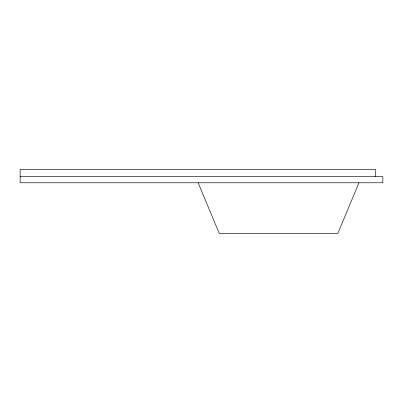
<?xml version="1.0" encoding="UTF-8"?>
<svg xmlns="http://www.w3.org/2000/svg" width="403" height="403" viewBox="0 0 403 403"><rect width="100%" height="100%" fill="white"/><g stroke="black" fill="none" stroke-linecap="round" stroke-linejoin="round"><path stroke-width="0.6" d="M358.907 182.871L337.81 233.503L219.277 233.503L198.185 182.871M20.15 176.61L382.85 176.61L382.85 182.771L20.15 182.771L20.15 169.497L375.737 169.497L375.737 176.61"/></g></svg>
